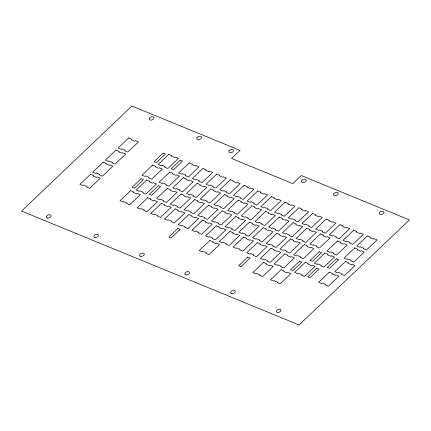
<?xml version="1.0" encoding="UTF-8"?>
<svg xmlns="http://www.w3.org/2000/svg" width="431" height="431" viewBox="0 0 431 431"><rect width="100%" height="100%" fill="white"/><g stroke="black" fill="none" stroke-linecap="round" stroke-linejoin="round"><path stroke-width="0.65" d="M149.562 118.164L149.352 118.6A2.435 1.525 -20.9 0 0 152.326 119.818L152.881 119.527A2.435 1.525 -20.9 0 0 153.226 116.936A2.435 1.525 -20.9 0 0 149.562 118.164M197.059 137.656L196.843 138.092A2.435 1.525 -20.9 0 0 199.817 139.315L200.372 139.019A2.435 1.525 -20.9 0 0 200.722 136.433A2.435 1.525 -20.9 0 0 197.059 137.656M229.103 150.807L228.888 151.243A2.435 1.525 -20.9 0 0 231.862 152.466L232.417 152.17A2.435 1.525 -20.9 0 0 232.762 149.584A2.435 1.525 -20.9 0 0 229.103 150.807M301.77 180.637L301.56 181.068A2.435 1.525 -20.9 0 0 304.534 182.291L305.089 181.995A2.435 1.525 -20.9 0 0 305.434 179.409A2.435 1.525 -20.9 0 0 301.77 180.637M333.815 193.788L333.599 194.225A2.435 1.525 -20.9 0 0 336.573 195.442L337.128 195.146A2.435 1.525 -20.9 0 0 337.478 192.56A2.435 1.525 -20.9 0 0 333.815 193.788M379.592 212.575L379.377 213.011A2.435 1.525 -20.9 0 0 382.351 214.229L382.906 213.938A2.435 1.525 -20.9 0 0 383.251 211.346A2.435 1.525 -20.9 0 0 379.592 212.575M131.929 106.026L21.55 211.066L299.071 324.974L409.45 219.934L301.301 175.546L292.811 183.628L231.587 158.495L240.078 150.414L131.929 106.026M90.585 174.21L79.972 184.312L83.118 185.605L83.646 185.098L87.084 186.504L86.55 187.011L89.696 188.304L100.31 178.202L97.164 176.909L96.636 177.416L93.198 176.01L93.732 175.503L90.585 174.21M103.284 162.121L92.67 172.222L95.822 173.515L96.35 173.009L99.782 174.42L99.254 174.921L102.4 176.214L113.014 166.118L109.867 164.825L109.334 165.332L105.902 163.92L106.435 163.414L103.284 162.121M115.987 150.036L105.374 160.138L108.52 161.426L109.054 160.925L112.486 162.331L111.958 162.837L115.104 164.13L125.717 154.029L122.571 152.736L122.038 153.242L118.606 151.831L119.134 151.329L115.987 150.036M128.691 137.947L118.078 148.048L121.224 149.341L121.757 148.835L125.189 150.241L124.656 150.748L127.802 152.041L138.421 141.939L135.269 140.651L134.741 141.152L131.31 139.746L131.838 139.24L128.691 137.947M163.085 153.15L154.066 161.733L156.351 162.676L165.375 154.088L163.085 153.15M152.612 165.068L141.998 175.164L145.145 176.457L145.673 175.95L149.11 177.362L148.576 177.868L151.723 179.156L162.336 169.06L159.19 167.767L158.662 168.273L155.225 166.862L155.758 166.355L152.612 165.068M141.115 178.736L132.091 187.318L134.38 188.255L143.404 179.673L141.115 178.736M130.636 190.653L120.023 200.749L123.174 202.042L123.702 201.536L127.134 202.947L126.606 203.454L129.753 204.741L140.366 194.645L137.22 193.352L136.686 193.858L133.254 192.447L133.788 191.94L130.636 190.653M168.747 154.39L158.134 164.486L161.28 165.779L161.808 165.272L165.245 166.684L164.712 167.19L167.858 168.478L178.472 158.382L175.325 157.089L174.797 157.595L171.36 156.184L171.894 155.677L168.747 154.39M146.772 179.969L136.158 190.071L139.31 191.364L139.838 190.858L143.27 192.269L142.742 192.77L145.888 194.063L156.501 183.967L153.355 182.674L152.822 183.18L149.39 181.769L149.923 181.262L146.772 179.969M180.25 160.192L171.231 168.78L173.521 169.717L182.539 161.135L180.25 160.192M169.739 172.098L159.125 182.194L162.271 183.487L162.805 182.981L166.237 184.393L165.709 184.899L168.855 186.187L179.468 176.09L176.322 174.797L175.789 175.304L172.357 173.892L172.885 173.386L169.739 172.098M158.279 185.777L149.261 194.365L151.55 195.302L160.569 186.72L158.279 185.777M147.768 197.684L137.155 207.78L140.301 209.073L140.835 208.566L144.266 209.978L143.733 210.484L146.885 211.772L157.498 201.676L154.346 200.383L153.819 200.889L150.387 199.478L150.915 198.971L147.768 197.684M189.306 162.826L178.693 172.928L181.844 174.221L182.372 173.715L185.804 175.121L185.276 175.627L188.422 176.92L199.036 166.819L195.889 165.526L195.356 166.032L191.924 164.626L192.458 164.119L189.306 162.826M167.298 188.395L156.685 198.497L159.836 199.79L160.364 199.284L163.796 200.69L163.268 201.196L166.414 202.489L177.028 192.388L173.882 191.1L173.348 191.601L169.916 190.195L170.45 189.688L167.298 188.395M183.434 177.717L172.82 187.819L175.972 189.112L176.5 188.606L179.932 190.012L179.404 190.518L182.55 191.811L193.163 181.71L190.017 180.417L189.484 180.923L186.052 179.517L186.585 179.01L183.434 177.717M161.463 203.303L150.85 213.404L153.996 214.692L154.53 214.191L157.961 215.597L157.434 216.103L160.58 217.396L171.193 207.295L168.047 206.002L167.514 206.508L164.082 205.097L164.61 204.596L161.463 203.303M203.006 168.451L192.393 178.547L195.539 179.84L196.067 179.334L199.505 180.745L198.971 181.252L202.117 182.539L212.731 172.443L209.585 171.15L209.057 171.657L205.619 170.245L206.153 169.739L203.006 168.451M180.998 194.02L170.385 204.116L173.531 205.409L174.059 204.903L177.497 206.314L176.963 206.821L180.11 208.108L190.723 198.012L187.577 196.719L187.049 197.226L183.611 195.814L184.145 195.308L180.998 194.02M197.134 183.342L186.521 193.438L189.667 194.731L190.195 194.225L193.632 195.636L193.099 196.143L196.245 197.43L206.858 187.334L203.712 186.041L203.184 186.548L199.747 185.136L200.28 184.63L197.134 183.342M175.158 208.922L164.545 219.023L167.697 220.316L168.225 219.81L171.657 221.222L171.129 221.723L174.275 223.016L184.888 212.914L181.742 211.626L181.209 212.127L177.777 210.721L178.31 210.215L175.158 208.922M216.701 174.07L206.088 184.172L209.234 185.459L209.762 184.958L213.2 186.364L212.666 186.871L215.812 188.164L226.426 178.062L223.28 176.769L222.752 177.276L219.32 175.87L219.848 175.363L216.701 174.07M194.693 199.639L184.08 209.741L187.226 211.034L187.76 210.527L191.192 211.933L190.658 212.44L193.805 213.733L204.418 203.631L201.272 202.338L200.744 202.845L197.312 201.439L197.84 200.932L194.693 199.639M210.829 188.961L200.216 199.063L203.362 200.35L203.89 199.849L207.327 201.255L206.794 201.762L209.94 203.055L220.553 192.953L217.407 191.66L216.879 192.167L213.447 190.755L213.975 190.254L210.829 188.961M188.859 214.546L178.245 224.643L181.392 225.936L181.92 225.435L185.357 226.841L184.824 227.347L187.97 228.64L198.583 218.539L195.437 217.246L194.909 217.752L191.472 216.34L192.005 215.839L188.859 214.546M177.901 228.435L168.877 237.018L171.166 237.955L180.19 229.373L177.901 228.435M230.396 179.689L219.783 189.791L222.929 191.084L223.463 190.577L226.895 191.989L226.361 192.49L229.513 193.783L240.126 183.687L236.98 182.394L236.447 182.895L233.015 181.489L233.543 180.982L230.396 179.689M208.388 205.258L197.775 215.36L200.921 216.653L201.455 216.146L204.887 217.558L204.359 218.059L207.505 219.352L218.118 209.256L214.972 207.963L214.439 208.469L211.007 207.058L211.535 206.551L208.388 205.258M224.524 194.58L213.911 204.682L217.057 205.975L217.59 205.468L221.022 206.88L220.489 207.381L223.641 208.674L234.254 198.572L231.108 197.285L230.574 197.786L227.142 196.38L227.67 195.873L224.524 194.58M202.554 220.166L191.94 230.267L195.087 231.56L195.62 231.054L199.052 232.46L198.519 232.966L201.665 234.259L212.278 224.158L209.132 222.87L208.604 223.371L205.172 221.965L205.7 221.459L202.554 220.166M244.091 185.314L233.478 195.415L236.624 196.703L237.158 196.202L240.59 197.608L240.062 198.115L243.208 199.408L253.821 189.306L250.675 188.013L250.142 188.519L246.71 187.108L247.238 186.607L244.091 185.314M222.084 210.883L211.47 220.984L214.616 222.272L215.15 221.771L218.582 223.177L218.054 223.684L221.2 224.977L231.813 214.875L228.667 213.582L228.134 214.088L224.702 212.677L225.235 212.176L222.084 210.883M238.219 200.205L227.606 210.306L230.752 211.594L231.285 211.093L234.717 212.499L234.189 213.006L237.336 214.299L247.949 204.197L244.803 202.904L244.269 203.41L240.837 201.999L241.365 201.498L238.219 200.205M216.249 225.79L205.635 235.886L208.782 237.179L209.315 236.673L212.747 238.084L212.219 238.591L215.365 239.878L225.979 229.782L222.832 228.489L222.299 228.996L218.867 227.584L219.395 227.078L216.249 225.79M257.792 190.933L247.178 201.035L250.325 202.328L250.853 201.821L254.285 203.233L253.757 203.734L256.903 205.027L267.516 194.925L264.37 193.638L263.837 194.139L260.405 192.732L260.938 192.226L257.792 190.933M209.881 240.476L199.267 250.573L202.414 251.866L202.947 251.359L206.379 252.771L205.846 253.277L208.992 254.565L219.605 244.469L216.459 243.176L215.931 243.682L212.499 242.27L213.027 241.764L209.881 240.476M235.784 216.502L225.171 226.604L228.317 227.897L228.845 227.39L232.277 228.802L231.749 229.303L234.895 230.596L245.508 220.494L242.362 219.207L241.834 219.708L238.397 218.301L238.93 217.795L235.784 216.502M251.919 205.824L241.306 215.926L244.452 217.219L244.98 216.712L248.412 218.124L247.884 218.625L251.031 219.918L261.644 209.816L258.498 208.529L257.964 209.03L254.532 207.623L255.066 207.117L251.919 205.824M229.944 231.409L219.331 241.511L222.482 242.804L223.01 242.297L226.442 243.704L225.914 244.21L229.06 245.503L239.674 235.401L236.527 234.108L235.994 234.615L232.562 233.209L233.096 232.702L229.944 231.409M271.487 196.558L260.874 206.654L264.02 207.947L264.548 207.44L267.985 208.852L267.452 209.358L270.598 210.646L281.211 200.55L278.065 199.257L277.537 199.763L274.1 198.352L274.633 197.845L271.487 196.558M249.479 222.127L238.866 232.223L242.012 233.516L242.54 233.009L245.977 234.421L245.444 234.927L248.59 236.22L259.203 226.119L256.057 224.826L255.529 225.332L252.092 223.921L252.625 223.414L249.479 222.127M265.615 211.449L255.001 221.545L258.147 222.838L258.675 222.331L262.113 223.743L261.579 224.249L264.726 225.537L275.339 215.441L272.193 214.148L271.665 214.654L268.227 213.243L268.761 212.736L265.615 211.449M243.644 237.028L233.031 247.13L236.177 248.423L236.705 247.917L240.142 249.328L239.609 249.829L242.755 251.122L253.369 241.026L250.222 239.733L249.694 240.239L246.257 238.828L246.791 238.321L243.644 237.028M285.182 202.177L274.569 212.278L277.715 213.571L278.248 213.065L281.68 214.471L281.147 214.977L284.298 216.27L294.912 206.169L291.76 204.876L291.232 205.382L287.8 203.976L288.328 203.47L285.182 202.177M263.174 227.746L252.561 237.847L255.707 239.14L256.24 238.634L259.672 240.04L259.139 240.546L262.29 241.839L272.904 231.738L269.752 230.445L269.224 230.951L265.792 229.545L266.32 229.039L263.174 227.746M279.31 217.068L268.696 227.169L271.842 228.462L272.376 227.956L275.808 229.362L275.274 229.868L278.426 231.161L289.039 221.06L285.888 219.767L285.36 220.273L281.928 218.867L282.456 218.361L279.31 217.068M257.339 242.653L246.726 252.755L249.872 254.042L250.406 253.541L253.837 254.947L253.304 255.454L256.45 256.747L267.064 246.645L263.917 245.352L263.389 245.859L259.958 244.447L260.486 243.946L257.339 242.653M298.877 207.801L288.264 217.897L291.41 219.19L291.943 218.684L295.375 220.096L294.847 220.602L297.993 221.89L308.607 211.793L305.46 210.5L304.927 211.007L301.495 209.595L302.023 209.089L298.877 207.801M247.706 257.086L238.688 265.668L240.977 266.611L249.996 258.024L247.706 257.086M276.869 233.37L266.256 243.467L269.402 244.76L269.935 244.253L273.367 245.665L272.839 246.171L275.985 247.459L286.599 237.362L283.453 236.069L282.919 236.576L279.487 235.164L280.015 234.658L276.869 233.37M293.005 222.687L282.391 232.788L285.537 234.081L286.071 233.575L289.503 234.987L288.975 235.493L292.121 236.781L302.734 226.684L299.588 225.391L299.055 225.898L295.623 224.486L296.151 223.98L293.005 222.687M271.034 248.272L260.421 258.374L263.567 259.667L264.101 259.16L267.532 260.572L266.999 261.073L270.151 262.366L280.764 252.264L277.618 250.977L277.085 251.478L273.653 250.072L274.181 249.565L271.034 248.272M312.577 213.42L301.964 223.522L305.11 224.81L305.638 224.309L309.07 225.715L308.542 226.221L311.688 227.514L322.302 217.413L319.155 216.12L318.622 216.626L315.19 215.214L315.724 214.713L312.577 213.42M263.433 262.457L252.819 272.554L255.966 273.847L256.499 273.34L259.931 274.752L259.403 275.258L262.549 276.546L273.162 266.45L270.016 265.157L269.483 265.663L266.051 264.251L266.579 263.745L263.433 262.457M290.569 238.989L279.956 249.091L283.102 250.379L283.63 249.878L287.062 251.284L286.534 251.79L289.68 253.083L300.294 242.982L297.148 241.689L296.614 242.195L293.182 240.784L293.716 240.282L290.569 238.989M306.705 228.311L296.092 238.413L299.238 239.701L299.766 239.2L303.198 240.606L302.67 241.112L305.816 242.405L316.429 232.304L313.283 231.011L312.75 231.517L309.318 230.106L309.851 229.604L306.705 228.311M284.729 253.897L274.116 263.993L277.262 265.286L277.796 264.779L281.227 266.191L280.7 266.697L283.846 267.99L294.459 257.889L291.313 256.596L290.78 257.102L287.348 255.691L287.881 255.19L284.729 253.897M326.272 219.04L315.659 229.141L318.805 230.434L319.333 229.928L322.771 231.339L322.237 231.84L325.383 233.133L335.997 223.032L332.851 221.744L332.323 222.245L328.885 220.839L329.419 220.333L326.272 219.04M304.264 244.609L293.651 254.71L296.797 256.003L297.325 255.497L300.763 256.908L300.229 257.409L303.376 258.702L313.989 248.601L310.843 247.313L310.315 247.814L306.877 246.408L307.411 245.902L304.264 244.609M281.125 269.714L270.512 279.816L273.658 281.109L274.186 280.603L277.623 282.009L277.09 282.515L280.236 283.808L290.85 273.707L287.703 272.419L287.175 272.92L283.738 271.514L284.271 271.007L281.125 269.714M320.4 233.931L309.787 244.032L312.933 245.325L313.461 244.819L316.898 246.23L316.365 246.731L319.511 248.024L330.124 237.923L326.978 236.635L326.45 237.136L323.013 235.73L323.546 235.224L320.4 233.931M299.637 261.094L290.613 269.682L292.902 270.62L301.921 262.037L299.637 261.094M339.967 224.664L329.354 234.766L332.5 236.053L333.034 235.552L336.466 236.958L335.932 237.465L339.084 238.758L349.697 228.656L346.546 227.363L346.018 227.87L342.586 226.458L343.114 225.957L339.967 224.664M305.293 262.334L294.68 272.435L297.826 273.728L298.36 273.222L301.792 274.633L301.258 275.134L304.41 276.427L315.023 266.326L311.877 265.038L311.344 265.539L307.912 264.133L308.44 263.627L305.293 262.334M319.166 251.812L310.142 260.399L312.432 261.337L321.456 252.749L319.166 251.812M324.829 253.051L314.215 263.152L317.361 264.44L317.889 263.939L321.321 265.345L320.793 265.852L323.94 267.145L334.553 257.043L331.407 255.75L330.873 256.256L327.441 254.845L327.975 254.344L324.829 253.051M337.527 240.961L326.913 251.063L330.06 252.356L330.593 251.849L334.025 253.261L333.497 253.762L336.643 255.055L347.257 244.953L344.11 243.666L343.577 244.167L340.145 242.761L340.673 242.254L337.527 240.961M353.662 230.283L343.049 240.385L346.195 241.678L346.729 241.171L350.161 242.583L349.633 243.084L352.779 244.377L363.392 234.275L360.246 232.988L359.713 233.489L356.281 232.083L356.809 231.576L353.662 230.283M316.801 268.141L307.777 276.729L310.067 277.666L319.091 269.079L316.801 268.141M336.331 258.859L327.312 267.441L329.602 268.384L338.621 259.796L336.331 258.859M329.273 272.176L318.66 282.278L321.806 283.571L322.34 283.065L325.771 284.471L325.243 284.977L328.39 286.27L339.003 276.169L335.857 274.876L335.323 275.382L331.892 273.976L332.42 273.469L329.273 272.176M354.659 247.992L344.046 258.094L347.192 259.387L347.72 258.88L351.157 260.292L350.624 260.793L353.77 262.086L364.384 251.984L361.237 250.697L360.709 251.198L357.272 249.791L357.805 249.285L354.659 247.992M367.357 235.908L356.744 246.004L359.896 247.297L360.424 246.791L363.856 248.202L363.328 248.709L366.474 249.996L377.087 239.9L373.941 238.607L373.408 239.113L369.976 237.702L370.509 237.195L367.357 235.908M345.387 261.488L334.774 271.589L337.92 272.882L338.454 272.376L341.885 273.787L341.357 274.288L344.504 275.581L355.117 265.485L351.971 264.192L351.437 264.699L348.006 263.287L348.534 262.781L345.387 261.488M47.588 218.07A2.435 1.525 -20.9 0 0 51.025 215.85A2.435 1.525 -20.9 0 0 47.437 215.349A2.435 1.525 -20.9 0 0 47.588 218.07M95.084 237.562A2.435 1.525 -20.9 0 0 98.516 235.342A2.435 1.525 -20.9 0 0 94.933 234.841A2.435 1.525 -20.9 0 0 95.084 237.562M277.618 312.48A2.435 1.525 -20.9 0 0 281.05 310.261A2.435 1.525 -20.9 0 0 277.462 309.76A2.435 1.525 -20.9 0 0 277.618 312.48M231.84 293.689A2.435 1.525 -20.9 0 0 235.272 291.469A2.435 1.525 -20.9 0 0 231.689 290.973A2.435 1.525 -20.9 0 0 231.84 293.689M186.063 274.903A2.435 1.525 -20.9 0 0 189.495 272.683A2.435 1.525 -20.9 0 0 185.912 272.182A2.435 1.525 -20.9 0 0 186.063 274.903M140.862 256.348A2.435 1.525 -20.9 0 0 144.293 254.128A2.435 1.525 -20.9 0 0 140.705 253.633A2.435 1.525 -20.9 0 0 140.862 256.348"/></g></svg>
